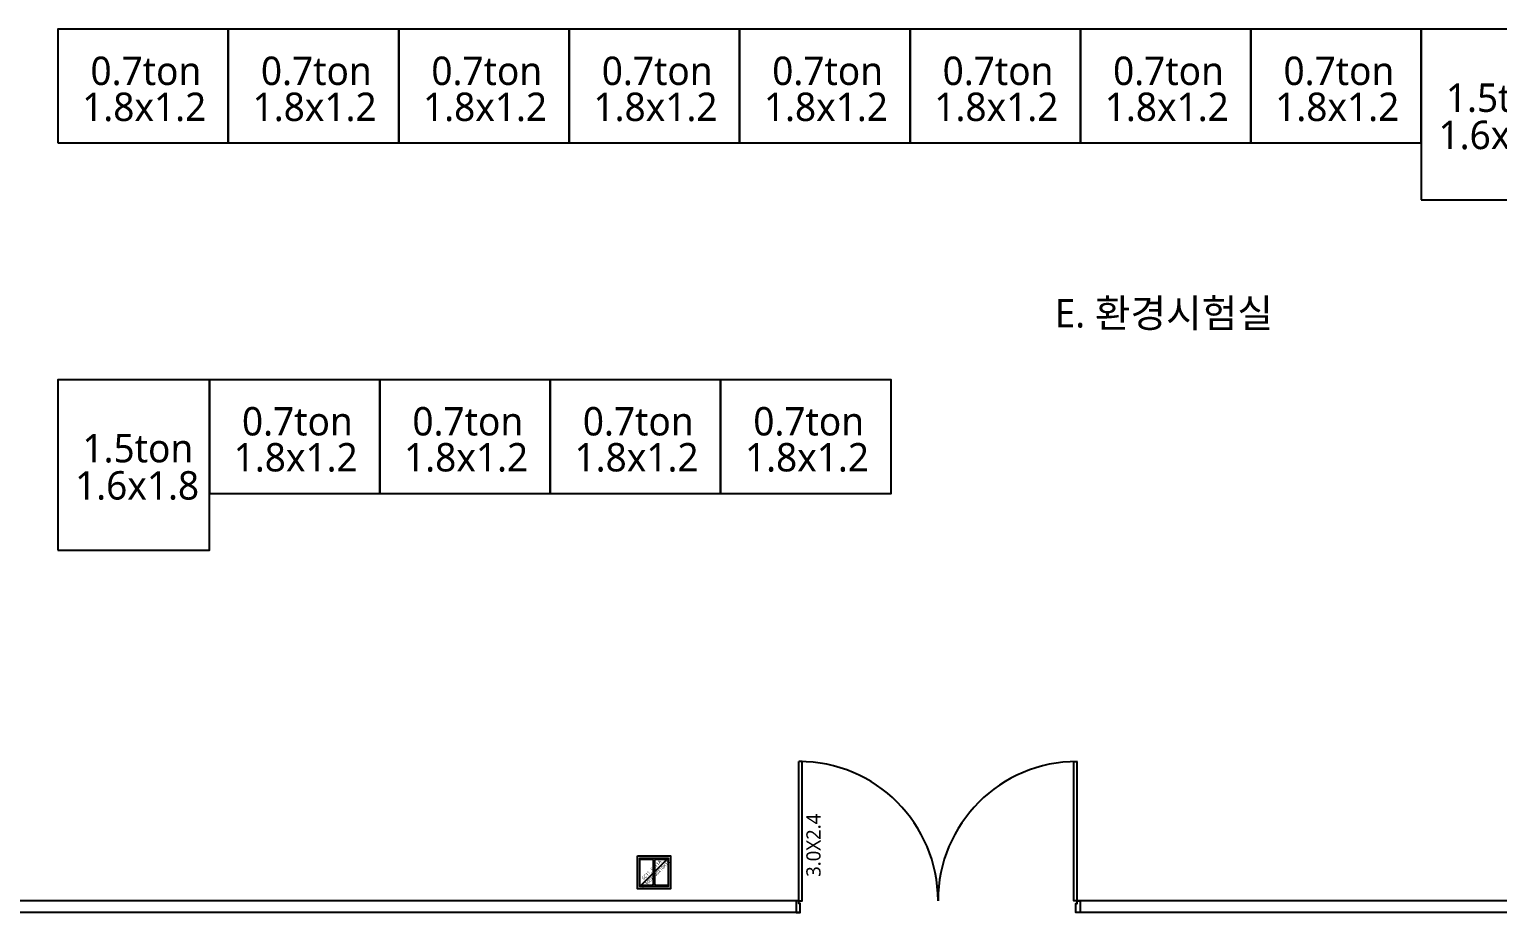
# Model space of a CAD drawing. Header units: millimetres. Extents: x 0 to 420500, y 0 to 297000.
# Drawn here: x 140173 to 155680, y 237328 to 246653 of the extents above; entities that cross this region are included whole.
import ezdxf
from ezdxf.enums import TextEntityAlignment as Align
from ezdxf.xclip import XClip

# ---------------------------------------------------------------- set-up
doc = ezdxf.new("R2010")
doc.units = ezdxf.units.MM
doc.header["$LTSCALE"] = 5000
doc.header["$XCLIPFRAME"] = 0
doc.layers.add('arch', color=8, linetype='Continuous')
doc.layers.add('TRAY', color=3, linetype='Continuous')
doc.layers.add('TXT-1', color=137, linetype='Continuous', plot=False)
doc.styles.add('XREF-A-PLAN$0$스타일1', font='malgun.ttf')
doc.styles.add('스타일1', font='malgun.ttf')

# ---------------------------------------------------------------- blocks, each defined once
blk = doc.blocks.new('XREF-A-PLAN$0$D-2000')
at = {"color": 0}
for p, q in [((-970, 190), (-970, 1660)), ((1970, 190), (1970, 1660))]:
    blk.add_line(p, q, dxfattribs=at)
for points in [[(-970, 190), (-935, 190), (-935, 1660), (-970, 1660)], [(1970, 190), (1935, 190), (1935, 1660), (1970, 1660)], [(-1000, 65), (-955, 65), (-955, 65), (-955, 65), (-955, 160), (-970, 160), (-970, 190), (-1000, 190), (-1000, 65)], [(2000, 65), (1955, 65), (1955, 65), (1955, 65), (1955, 160), (1970, 160), (1970, 190), (2000, 190), (2000, 65)]]:
    blk.add_lwpolyline(points, dxfattribs=at)
for centre, start, end in [((-970, 190), 0, 90), ((1970, 190), 90, 180)]:
    blk.add_arc(centre, 1470, start, end, dxfattribs=at)
at = {"color": 0, "style": 'XREF-A-PLAN$0$스타일1'}
blk.add_text('3.0X2.4', height=150, rotation=90, dxfattribs=at).set_placement((-741, 442))
blk = doc.blocks.new('S-SC11')
at = {"color": 0}
blk.add_line((-150, -150), (150, 150), dxfattribs=at)
for points in [[(-175, 175), (175, 175), (175, -175), (-175, -175)], [(-150, 150), (150, 150), (150, -150), (-150, -150)]]:
    blk.add_lwpolyline(points, close=True, dxfattribs=at)
blk.add_lwpolyline([(-150, -150), (-150, -135), (-23, -135, 0.414214), (-5, -117), (-5, 117, 0.414214), (-23, 135), (-150, 135), (-150, 150), (150, 150), (150, 135), (23, 135, 0.414214), (5, 117), (5, -117, 0.414214), (23, -135), (150, -135), (150, -150)], format="xyb", close=True, dxfattribs=at)
at = {"color": 0, "style": '스타일1'}
blk.add_text('H-300X300X10X15', height=35, rotation=45, dxfattribs=at).set_placement((19, -23), align=Align.MIDDLE_CENTER)
blk.add_text('SC11, SC11A', height=35, rotation=45, dxfattribs=at).set_placement((-109, -83))
blk = doc.blocks.new('지상1층 장비')
at = {"color": 0}
for points in [[(59154, 80500), (60954, 80500), (60954, 81700), (59154, 81700)], [(60954, 80500), (62754, 80500), (62754, 81700), (60954, 81700)], [(62754, 80500), (64554, 80500), (64554, 81700), (62754, 81700)], [(64554, 80500), (66354, 80500), (66354, 81700), (64554, 81700)], [(66354, 80500), (68154, 80500), (68154, 81700), (66354, 81700)], [(68154, 80500), (69954, 80500), (69954, 81700), (68154, 81700)], [(69954, 80500), (71754, 80500), (71754, 81700), (69954, 81700)], [(71754, 80500), (73554, 80500), (73554, 81700), (71754, 81700)], [(73554, 79900), (75154, 79900), (75154, 81700), (73554, 81700)], [(59154, 76200), (60754, 76200), (60754, 78000), (59154, 78000)], [(60754, 76800), (62554, 76800), (62554, 78000), (60754, 78000)], [(62554, 76800), (64354, 76800), (64354, 78000), (62554, 78000)], [(64354, 76800), (66154, 76800), (66154, 78000), (64354, 78000)], [(66154, 76800), (67954, 76800), (67954, 78000), (66154, 78000)]]:
    blk.add_lwpolyline(points, close=True, dxfattribs=at)
at = {"color": 0, "style": '스타일1'}
for s, p in [('0.7ton', (60084, 81262)), ('0.7ton', (61884, 81262)), ('0.7ton', (63684, 81262)), ('0.7ton', (65484, 81262)), ('0.7ton', (67284, 81262)), ('0.7ton', (69084, 81262)), ('0.7ton', (70884, 81262)), ('0.7ton', (72684, 81262)), ('1.5ton', (74399, 80978)), ('1.8x1.2', (60066, 80882)), ('1.8x1.2', (61866, 80882)), ('1.8x1.2', (63666, 80882)), ('1.8x1.2', (65466, 80882)), ('1.8x1.2', (67266, 80882)), ('1.8x1.2', (69066, 80882)), ('1.8x1.2', (70866, 80882)), ('1.8x1.2', (72666, 80882)), ('1.6x1.8', (74391, 80585)), ('0.7ton', (61684, 77562)), ('0.7ton', (63484, 77562)), ('0.7ton', (65284, 77562)), ('0.7ton', (67084, 77562)), ('1.5ton', (59999, 77278)), ('1.8x1.2', (61666, 77182)), ('1.8x1.2', (63466, 77182)), ('1.8x1.2', (65266, 77182)), ('1.8x1.2', (67066, 77182)), ('1.6x1.8', (59991, 76885))]:
    blk.add_text(s, height=300, dxfattribs=at).set_placement(p, align=Align.MIDDLE_CENTER)
blk = doc.blocks.new('XR-PLAN', base_point=(461, 408))
at = {"layer": 'arch'}
for points in [[(67030, 72600), (53000, 72600)], [(76075, 72600), (69970, 72600)], [(67045, 72475), (53000, 72475)], [(88000, 72475), (69955, 72475)]]:
    blk.add_lwpolyline(points, dxfattribs=at)
for name, p in [('지상1층 장비', (50, 100)), ('XREF-A-PLAN$0$D-2000', (68000, 72410)), ('S-SC11', (65500, 72900))]:
    blk.add_blockref(name, p, dxfattribs=at)
at = {"layer": 'TXT-1', "style": '스타일1'}
blk.add_text('E. 환경시험실', height=300, dxfattribs=at).set_placement((70885, 78803), align=Align.MIDDLE_CENTER)
blk.add_text('E. 환경시험실', height=300, dxfattribs=at).set_placement((70885, 78803), align=Align.MIDDLE_CENTER)
blk = doc.blocks.new('XR-배치도', base_point=(461, 408))
ref = blk.add_blockref('XR-PLAN', (281311, 275111), dxfattribs=dict(rotation=47.15620461600879))
XClip(ref).set_block_clipping_path([(10268.6550578449, 25854.0591988688), (121697.9567652801, 114201.9318804346)])

msp = doc.modelspace()

# ---------------------------------------------------------------- block references
at = {"layer": 'TRAY'}
ref = msp.add_blockref('XR-배치도', (-310663, 184385), dxfattribs=dict(at, rotation=312.8437953840571))
XClip(ref).set_block_clipping_path([(355016.7243769546, 126994.5435289501), (152650.6807000034, 314675.0815890764), (386231.3503509208, 566532.8207304992), (588597.394027872, 378852.2826703729)])

doc.saveas('drawing.dxf')
